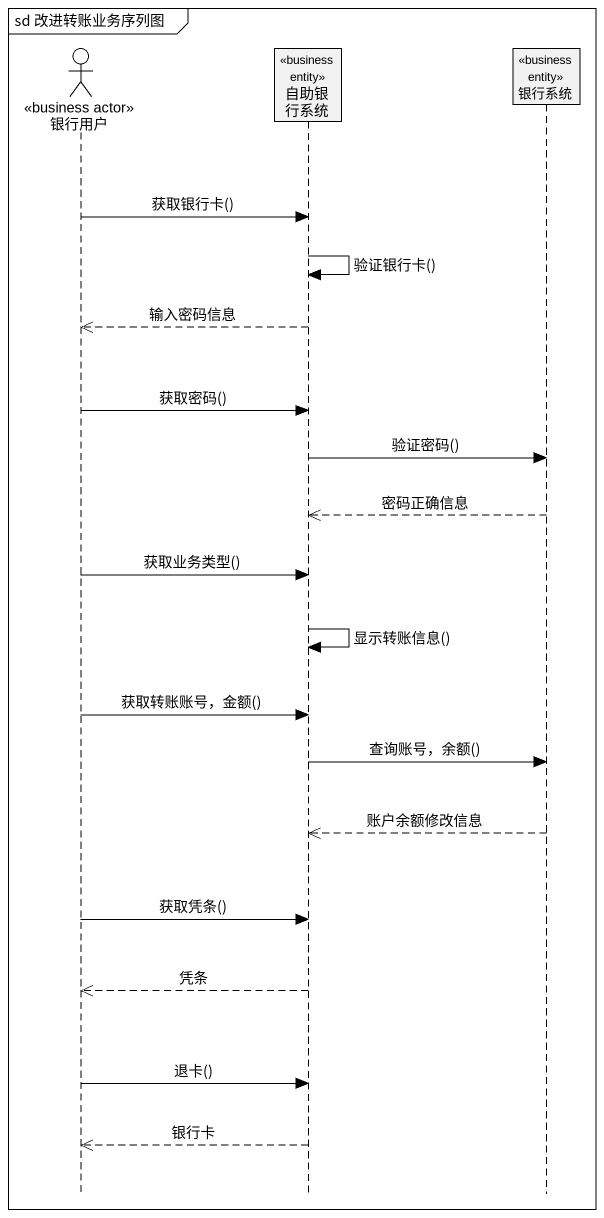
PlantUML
@startuml
mainframe sd 改进转账业务序列图
hide footbox
actor 银行用户 <<business actor>>
participant 自助银行系统 <<business entity>>
participant 银行系统 <<business entity>>

银行用户 -> 自助银行系统 : 获取银行卡()
自助银行系统 -> 自助银行系统 : 验证银行卡()
自助银行系统 -->> 银行用户 : 输入密码信息
银行用户 -> 自助银行系统 : 获取密码()
自助银行系统 -> 银行系统 : 验证密码()
银行系统 -->> 自助银行系统 : 密码正确信息
银行用户 -> 自助银行系统 : 获取业务类型()
自助银行系统 -> 自助银行系统 : 显示转账信息()
银行用户 -> 自助银行系统 : 获取转账账号，金额()
自助银行系统 -> 银行系统 : 查询账号，余额()
银行系统 -->> 自助银行系统 : 账户余额修改信息
银行用户 -> 自助银行系统 : 获取凭条()
自助银行系统 -->> 银行用户 : 凭条
银行用户 -> 自助银行系统 : 退卡()
自助银行系统 -->> 银行用户 : 银行卡
@enduml
